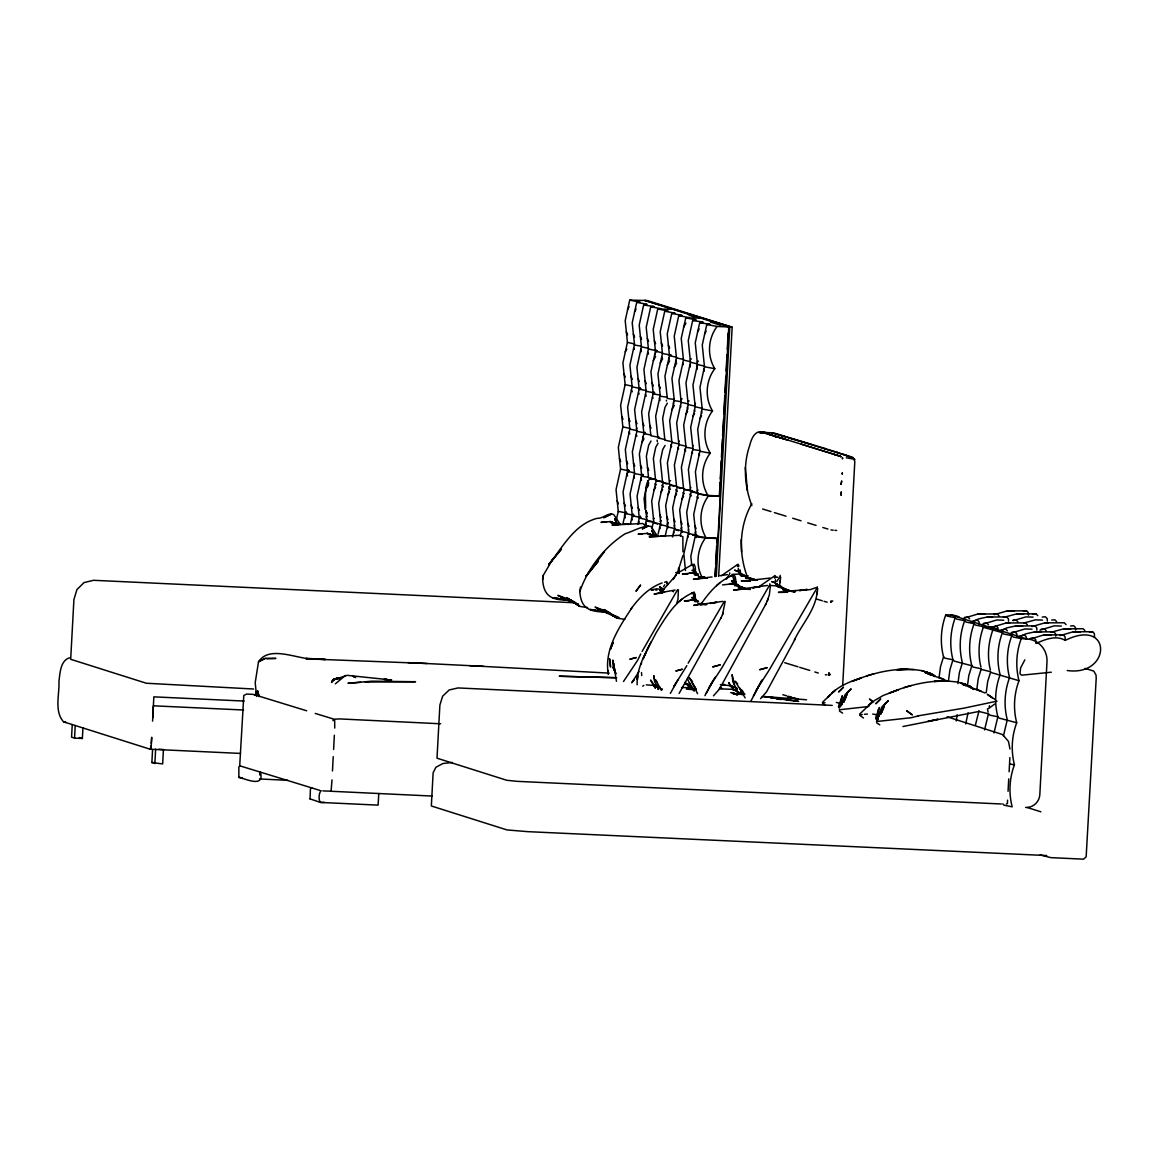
<?xml version="1.0" encoding="UTF-8"?>
<svg xmlns="http://www.w3.org/2000/svg" width="1159" height="1159" viewBox="0 0 1159 1159"><rect width="100%" height="100%" fill="white"/><g stroke="black" fill="none" stroke-linecap="round" stroke-linejoin="round"><path stroke-width="1.5" d="M667.12 582.615L667.12 583.571L666.7 581.499L664.585 582.325M739.906 569.735L740.05 574.763L740.05 572.01M777.124 583.397L777.124 586.15L777.138 584.02M695.443 573.908L695.386 567.794M735.574 584.759C736.066 581.919 735.994 571.126 730.996 576.255L732.184 575.545C718.942 580.876 709.279 592.249 701.325 603.694M740.05 574.763L740.065 572.633M842.347 458.935L842.376 457.588L842.781 458.356M633.176 516.755L633.379 514.161L633.205 515.842M650.764 478.566L650.793 477.696M701.282 537.53L717.928 538.645L720.217 496.4L708.526 495.849L698.211 493.922L693.705 514.451L696.226 537.544L696.298 534.922L696.226 535.791M780.021 582.557L780.108 580.413L779.5 586.15M817.095 593.944L817.182 591.8C815.574 609.895 801.941 624.15 794.379 640.014L795.32 638.681L766.519 691.865L760.55 698.674M152.771 717.566L153.843 696.849L244.071 701.065M332.01 779.891L331.083 791.206L322.897 790.902M332.474 770.952L333.227 756.653M333.604 749.511L334.357 735.212M334.734 728.069L334.676 720.261L332.532 718.725L315.277 713.437M72.249 724.563L71.568 737.153L74.553 738.109L82.361 738.486L82.955 727.693M74.553 738.109L75.234 725.534M152.582 721.115L153.394 705.802L243.622 710.018M158.769 749.294L163.448 749.511L162.666 763.897L151.872 762.564L152.553 749.974M154.857 763.535L155.639 749.149M714.973 576.747L715.451 567.751M715.654 564.158L716.624 546.164M716.813 542.571L717.015 538.978M719.391 495.038L720.072 482.448M720.275 478.855L721.246 460.862M721.434 457.269L722.419 439.275M722.608 435.683L723.491 419.486M723.781 414.096L724.752 396.103M724.94 392.51L725.824 376.313M726.113 370.923L726.997 354.726M727.287 349.337L728.156 333.14M715.291 575.965L717.334 538.211L705.657 537.675L695.342 535.748L690.822 556.262L691.619 564.274M718.652 576.501L732.155 327.2L644.708 300.384L728.779 326.983L719.623 495.965L707.946 495.429L697.631 493.502L695.4 471.771L699.92 451.257L697.689 429.525L702.195 409.011L699.978 387.28L704.484 366.766L702.267 345.034L706.773 324.52L710.09 324.23L699.906 322.81L703.078 322.014L692.894 320.594L696.081 319.797L685.766 317.87L700.76 318.117M716.291 576.385L729.793 327.099M1007.577 800.13L1007.388 803.68L1006.432 803.969M1008.055 791.278L1008.736 778.877M1009.112 771.793L1009.88 757.609M260.34 772.039L260.123 775.154L260.326 772.024C264.947 788.134 246.056 778.978 238.884 777.385L238.841 766.896L240.304 765.809M678.377 589.873L677.986 599.348L676.798 603.173M695.096 569.04L695.429 574.125L695.574 571.416M695.429 600.97L695.226 594.712L694.009 592.032L691.532 593.524L692.546 592.915C675.291 600.159 665.556 617.675 656.139 632.771C647.852 649.083 636.566 665.802 637.131 684.795M735.559 584.976L735.226 579.891L735.559 584.976L735.719 582.267M842.694 685.273L854.806 461.601L852.995 457.399L835.958 452.01M239.739 765.186L243.796 695.516L246.548 694.053L253.198 694.371L306.657 710.786M825.049 702.687L822.513 703.499L825.136 705.295M862.224 714.451L859.703 715.262L863.498 718M640.116 388.729L640.043 389.598L640.217 387.917L640.116 388.7M642.564 475.118L642.492 475.972L642.666 474.292L642.564 475.089M151.278 743.339L151.713 737.298L151.047 749.438L150.308 749.207L151.032 745.816M840.434 702.948L842.318 695.762L838.464 706.628M877.609 714.712L877.812 712.017M738.167 570.735L738.384 568.374M775.241 582.122L775.458 579.761M725.201 601.463L722.506 614.69M770.402 585.541L769.402 594.639L767.244 601.028M877.493 720.304L877.856 717.291L877.305 720.13M878 717.464L877.262 720.376L878.493 714.248L882.274 706.468L888.316 700.63L884.563 704.295L885.969 702.702L882.463 708.207M989.221 707.294L989.424 705.701M780.05 582.035L780.673 577.11M817.124 593.422L817.747 588.497M654.227 392.35L654.125 393.133L654.227 392.322M670.51 354.697L670.409 355.48L670.51 354.668M939.065 677.682L940.514 666.642L943.542 656.82C939.963 642.984 940.789 628.135 945.816 614.763L951.119 615.009A21.876 21.557 -72.4 0 1 959.29 617.066M948.497 680.666L949.945 669.627L952.973 659.804C949.395 645.969 950.221 631.119 955.248 617.747L947.193 616.095L945.816 614.763M957.928 683.651L959.377 672.611L962.405 662.789C958.826 648.953 959.652 634.103 964.679 620.731L956.624 619.08L955.248 617.747M956.276 720.97L957.102 714.668M965.708 723.955L968.055 712.742M976.791 689.619L978.239 678.58L981.267 668.757L973.212 667.106L971.836 665.773C968.258 651.938 969.083 637.088 974.111 623.716L966.055 622.064L964.679 620.731M975.342 725.36L978.993 710.8M986.222 692.604L987.685 681.564L990.192 673.379M984.571 729.924L988.424 713.799L978.732 711.394M994.002 732.908L997.856 716.784C994.277 702.933 995.103 688.098 1000.13 674.726C996.552 660.891 997.377 646.056 1002.405 632.669L983.296 627.294L988.844 626.947A21.876 21.557 -72.4 0 1 997.015 629.004M1003.433 735.893L1007.287 719.768C1003.708 705.918 1004.534 691.083 1009.561 677.711C1005.983 663.875 1006.809 649.04 1011.836 635.654L1003.781 634.016L1002.405 632.669M732.024 687.157L733.473 690.387M751.858 505.585C744.527 486.389 742.905 464.73 749.83 445.143C751.38 438.29 755.856 428.265 764.505 432.887M747.7 577.776C738.384 553.988 739.036 526.128 751.8 503.716M552.437 559.652L543.325 575.255L542.644 579.804C543.759 596.103 551.409 600.101 568.185 600.246L560.695 598.638L571.532 601.492L560.71 596.928L578.544 604.578L561.898 597.566M656.907 535.444L650.981 526.403C643.028 525.099 633.205 531.329 625.15 533.763C604.563 546.787 587.613 568.721 579.819 591.568C580.934 607.867 588.584 611.865 605.375 612.01L597.87 610.402L608.721 613.256L597.885 608.692L618.978 617.457M542.644 579.804L543.325 575.255M579.819 591.568L580.5 587.019M654.792 686.621L655.255 688.214M687.997 685.215L689.46 688.446M846.128 697.037L846.287 696.008M883.303 708.801L883.462 707.772M662.745 588.468L662.166 589.656M841.086 484.375L841.695 480.927L841.101 484.375M877.262 720.376L877.856 717.291M693.125 569.967L693.575 567.678M732.155 327.2L647.07 300.5L629.714 300.138L625.208 320.652L627.425 342.383L634.437 343.919M627.425 342.383L622.919 362.897L625.136 384.629L632.148 386.164M629.714 300.138L640.029 302.05L636.726 302.354L632.206 322.868L634.567 345.092L641.434 346.135M672.742 309.25L657.732 309.004L653.227 329.518L655.458 351.249L650.938 371.764L652.053 382.977L653.299 393.988L660.166 395.031M636.726 302.354L647.041 304.266L643.868 305.063L654.038 306.483L650.735 306.787L646.215 327.302L648.446 349.033L643.926 369.547L646.157 391.278L641.637 411.793L643.868 433.524L639.362 454.038L641.709 476.262L648.591 477.305M657.732 309.004L668.048 310.931L664.744 311.22L660.224 331.735L662.455 353.466L657.935 373.98L660.297 396.204L667.178 397.247M664.744 311.22L675.06 313.147L671.756 313.437L667.236 333.951L669.467 355.683L664.947 376.197L667.309 398.435L674.176 399.464M656.182 479.956C642.289 472.177 646.099 501.296 645.621 508.54M671.756 313.437L682.072 315.364L678.754 315.654L674.248 336.168L676.465 357.899L671.959 378.413L674.306 400.652L681.188 401.695M685.766 317.87L681.246 338.385L683.477 360.116L690.474 361.666M663.194 482.173L656.182 480.623L651.677 501.152L653.893 522.868L657.588 524.042M674.176 400.145L669.67 420.659L671.887 442.39L678.899 443.94M666.889 484.013L663.194 482.839L658.674 503.368L661.036 525.592M699.775 322.303L695.255 342.818L697.486 364.549L704.484 366.099M673.886 486.229L670.192 485.056L665.686 505.585L668.033 527.809M692.763 320.087L688.258 340.601L690.474 362.332L685.969 382.847L688.185 404.578L683.68 425.092L686.041 447.331L692.908 448.374M680.898 488.446L677.204 487.273L672.684 507.801L674.915 529.518L678.609 530.692M697.486 364.549L692.966 385.063L695.197 406.795L690.677 427.309L693.039 449.547L699.906 450.59M692.865 491.228L684.201 489.489L679.696 510.018L682.057 532.242M625.136 384.629L620.63 405.143L622.861 426.874L629.859 428.41M634.437 344.6L629.917 365.114L632.148 386.845L640.811 388.569M643.723 304.571L639.217 325.085L641.434 346.816L648.446 348.352M622.861 426.874L618.341 447.388L620.572 469.12L629.221 470.844M632.148 386.845L627.627 407.36L629.859 429.091L636.856 430.626M641.434 346.816L636.928 367.331L639.16 389.062L646.157 390.597M620.572 469.12L616.052 489.634L618.283 511.365L626.932 513.089M629.859 429.091L625.338 449.605L627.57 471.336L634.581 472.872M639.16 389.062L634.639 409.576L636.87 431.307L645.52 433.031M616.443 519.246L618.283 511.365M627.57 471.336L623.064 491.851L625.281 513.582L633.944 515.306M636.87 431.307L632.35 451.822L634.581 473.553L643.231 475.277M623.093 523.042L625.281 513.582M634.581 473.553L630.061 494.067L632.292 515.798L640.941 517.522M653.169 393.495L648.649 414.009L650.88 435.741L659.529 437.465M630.453 523.68L632.292 515.798M641.579 475.769L637.073 496.284L639.29 518.015L646.302 519.551M660.166 395.712L655.661 416.226L657.877 437.957L664.889 439.493M637.827 524.317L639.29 518.015M645.201 524.955L646.302 520.232L653.299 521.767M683.477 360.116L678.957 380.63L681.188 402.361L688.185 403.911M651.836 528.75L653.299 522.448L660.311 523.984M671.887 442.39L667.381 462.905L669.598 484.636L676.61 486.186M681.188 402.361L676.668 422.876L678.899 444.607L685.896 446.157M658.109 534.125L660.311 524.665L667.309 526.215M678.899 444.607L674.379 465.121L676.61 486.852L683.607 488.403M665.121 536.342L667.309 526.881L674.321 528.432M685.896 446.823L681.391 467.338L683.622 489.069L690.619 490.619M672.495 536.979L674.321 529.098L681.318 530.648M692.908 449.04L688.388 469.554L690.619 491.286L697.617 492.836M680.232 536.052L681.333 531.315L688.33 532.865M732.546 686.287L733.357 690.04M655.27 685.896L655.284 687.852M688.562 684.361L688.562 686.664M682.926 555.552L678.001 571.213L673.307 579.355M831.075 600.797L830.655 602.347L832.756 600.884M745.107 697.906L739.717 688.084L742.528 692.227L740.181 688.881M838.565 707.222L839.855 704.15M875.74 718.986L877.044 715.914M875.639 718.406L876.334 715.755L877.667 715.349M843.781 702.296L845.925 697.008L839.232 708.163M878.479 709.525L878.218 710.366L879.493 707.526L876.624 715.103M992.973 629.685C988.221 642.521 987.062 656.747 990.38 670.061M1025.614 807.461A13.633 13.43 -72.4 0 0 1039.811 794.842L1046.997 661.673A21.876 21.557 -72.4 0 0 1026.57 638.928L1021.267 638.638C1016.24 652.024 1015.414 666.86 1018.993 680.695C1013.966 694.067 1013.14 708.902 1016.718 722.752C1011.691 736.124 1010.865 750.96 1014.444 764.795C1009.402 778.167 1008.591 793.017 1012.169 806.852L1004.114 805.201L1002.738 803.868M876.87 719.261L883.1 708.772L880.97 713.828L881.666 711.626M636.436 429.047L636.87 427.99M666.889 524.303L668.265 522.781M680.884 528.736L681.637 527.388M697.167 491.083L697.921 489.735M678.609 570.822L679.348 569.475M694.893 533.169L695.632 531.822M843.795 702.064L846.896 694.531L846.142 696.371M880.97 713.828L884.071 706.295L883.317 708.135M680.898 399.725L682.1 398.739M697.182 362.072L698.384 361.086M646.056 517.117L647.258 516.132M678.623 441.811L679.188 440.999M694.907 404.158L695.472 403.346M660.051 521.55L661.253 520.565M692.618 446.244L693.198 445.433M674.06 525.969L674.625 525.172M332.966 720.71L334.009 719.217L339.573 718.913L440.652 723.781M840.521 705.092L845.099 694.705L851.141 688.866L847.388 692.531L848.794 690.938L844.462 697.805M943.542 656.82L944.918 658.153L952.973 659.804L954.35 661.137L971.836 665.773L968.808 675.596L967.562 685.056L959.666 682.579M974.111 623.716L975.487 625.063L983.542 626.7C978.79 639.536 977.631 653.763 980.949 667.077M1011.836 635.654L1013.212 637.001L1021.267 638.638M988.424 713.799L989.8 715.132L997.856 716.784L999.232 718.116L1016.718 722.752M640.999 664.368L641.564 663.049M679.145 693.415L721.246 617.457M713.509 695.82L719.507 689.011L765.766 604.259M720.97 618.051L723.245 613.053M765.462 604.955L768.113 599.102M645.693 653.256L643.158 658.776L649.402 645.201M753.408 696.008L761.999 680.072L750.858 701.181M640.739 653.951L637.87 659.906L623.484 681.521M670.38 693.357L677.914 679.811M704.904 695.661L715.06 677.233M686.838 665.657L673.669 686.881L676.204 682.579M646.722 650.561L651.184 641.811M706.237 693.096L713.075 680.492M638.928 671.64L631.684 682.767L634.161 680.174M755.987 690.547L768.91 670.496L816.747 588.41M746.961 577.472L748.106 575.748M627.526 309.598L629.091 306.802M634.524 311.814L636.103 309.033M625.237 351.843L626.802 349.047M653.256 360.71L655.617 356.523M660.253 362.926L662.615 358.739M683.564 327.331L685.925 323.144M667.265 365.143L669.627 360.956M674.263 367.36L676.624 363.173M697.573 331.764L699.152 328.982M641.666 442.984L644.027 438.797M704.585 333.98L706.15 331.199M667.338 403.202L664.976 407.388L662.658 418.442L664.889 440.174L671.887 441.709M651.039 441.014L648.678 445.201L646.36 456.255L648.591 477.986L655.588 479.522M728.779 326.983L717.088 326.447C707.932 338.573 706.932 355.654 714.799 368.692C705.643 380.818 704.643 397.899 712.51 410.938C703.354 423.064 702.354 440.145 710.221 453.183C701.065 465.31 700.065 482.39 707.946 495.429M671.988 409.605L674.335 405.418M658.037 443.231L655.69 447.417L653.372 458.471L655.588 480.203L662.6 481.738M665.049 445.447L662.687 449.634L660.369 460.688L662.6 482.419L669.598 483.969M685.998 414.038L687.562 411.257M648.75 483.26L646.389 487.446L644.071 498.5L645.186 509.714M646.983 487.881L648.562 485.085M692.995 416.255L694.574 413.473M653.98 490.098L655.559 487.302M700.007 418.471L701.572 415.69M660.992 492.314L662.571 489.518M668.004 494.531L669.569 491.735M675.002 496.747L676.581 493.951M682.014 498.964L683.578 496.168M708.526 495.849C699.37 507.99 698.37 525.056 706.237 538.095M705.657 537.675C696.965 549.323 695.313 565.766 702.731 578.457M677.493 589.801L642.072 651.474M708.931 687.678L721.985 667.656L769.388 585.454M845.418 697.877L843.853 700.587L845.925 697.008M882.593 709.641L881.028 712.365L883.1 708.772M690.416 488.142L690.909 487.519M688.142 530.228L688.634 529.605M688.156 663.18L724.332 601.391M663.542 586.715L664.715 584.817M331.039 791.264L432.278 796.059M878.609 716.276L879.348 716.059M726.418 579.094L729.257 574.603M1024.86 659.848L1020.659 667.787L1020.007 673.393A2.535 2.506 -72.4 0 0 1021.992 675.161L1051.314 672.206M776.747 581.485L779.674 577.023M759.203 432.843L762.187 432.336L788.395 440.333M632.206 607.388C619.442 626.628 604.042 649.446 608.243 673.625L607.649 670.293L608.214 674.335M840.681 705.889L842.289 704.092L841.535 703.687M548.685 564.65L561.173 549.352L548.685 564.65C562.463 547.512 574.14 524.346 597.16 518.305C602.912 518.913 608.663 511.843 613.806 514.639L619.732 523.68M585.86 576.414L598.348 561.115L585.86 576.414L604.534 551.612M663.803 589.149L676.421 574.792M630.612 609.475C638.696 598.247 648.794 587.685 662.108 582.934M690.445 359.333L691.387 358.87M653.314 518.812L654.255 518.348M760.941 432.264L773.632 432.887L826.164 448.837M822.455 702.383L830.293 694.719L827.859 697.573C836.088 686.968 849.011 681.782 861.456 677.943L852.01 681.376C874.06 672.307 898.66 666.324 922.492 670.815M859.63 714.147L871.814 702.455M721.593 575.603L737.993 564.187L739.065 566.012M758.667 586.99L775.067 575.574L776.139 577.399M831.887 693.314L835.407 690.199L831.539 693.604M869.062 705.078L872.582 701.963L868.728 705.367M679.188 601.55L682.289 598.913M716.566 585.643L720.174 582.557M334.27 679.594L347.149 675.335L391.67 680.014L383.977 679.435L386.483 679.174M994.828 703.948L988.641 708.555M874.016 700.833L883.274 695.429L898.631 689.706L889.185 693.14C910.931 684.143 935.081 678.377 958.638 682.318M333.357 680.333L331.981 681.347L335.458 678.594M256.559 696.371L255.212 682.637L258.5 661.847L265.454 658.254L275.914 658.413L266.7 658.819M688.301 401.26L689.098 400.956M669.743 480.985L670.539 480.695M680.043 571.706L692.053 564.694M815.864 587.656L810.329 589.612L788.482 590.974L794.958 591.698L782.832 589.743L790.061 590.626M259.645 661.065L265.092 658.515M260.369 660.558L258.5 661.847C269.453 644.607 297.935 659.558 313.872 659.036M690.865 565.404L692.488 564.39M642.68 686.142L643.839 685.447M852.43 458.921L846.273 457.776M971.285 621.847L977.327 620.051L979.109 621.876L979.239 624.368M990.163 627.816L996.189 626.019L997.971 627.845L998.102 630.337M999.594 630.8L1005.621 629.004L1007.403 630.829M1018.457 636.769L1024.484 634.973L1026.266 636.813L1026.396 639.29M777.66 577.081L776.762 577.312M642.448 528.765L648.2 525.998L642.419 528.823M345.44 675.48L335.342 683.824M663.658 589.38L659.558 586.729L662.296 589.12M963.433 618.384L977.834 614.024L997.218 613.951L999 615.777M971.372 621.992L978.848 618.863L987.265 617.008L1006.649 616.936L1008.431 618.761L1008.562 621.253M994.248 614.647L1007.171 610.909L1026.555 610.836L1028.337 612.662L1028.468 615.139M982.296 624.353L996.711 619.993L1003.737 620.21M1005.186 616.994L1016.602 613.893L1035.987 613.821L1037.769 615.646M991.727 627.338L1006.142 622.977L1025.512 622.905L1027.294 624.73M1013.111 620.616L1026.034 616.878L1033.06 617.095M999.666 630.945L1007.142 627.816L1015.574 625.961L1034.944 625.889L1036.726 627.714L1036.856 630.206M1024.049 622.977L1035.465 619.862L1042.492 620.079M1010.59 633.307L1025.005 628.946L1032.032 629.163M1031.974 626.584L1044.896 622.847L1064.281 622.774L1066.063 624.6M1018.529 636.914L1026.005 633.785L1034.436 631.93L1053.806 631.858L1055.603 633.683L1055.733 636.175M1039.913 630.192L1054.328 625.831L1061.354 626.048M1029.453 639.275L1043.868 634.915L1063.252 634.842L1065.034 636.682L1065.222 640.391C1112.481 616.921 1111.597 676.798 1067.207 670.525M1052.343 631.93L1063.759 628.815L1083.143 628.743L1084.925 630.568M1035.9 643.506C1044.81 639.58 1056.008 634.799 1065.222 640.391M1060.282 635.538L1073.191 631.8L1092.575 631.727L1094.357 633.553L1094.545 637.276M694.357 574.024C698.326 573.792 693.401 571.213 691.894 570.387M694.516 600.884L695.965 600.71L695.646 599.826L692.068 597.595L693.314 598.754M695.067 573.719L697.573 573.937M735.197 584.571L736.429 584.093L740.137 587.164M695.125 600.637L697.269 600.826M656.284 484.868L655.038 483.796M663.499 486.997L661.876 485.201M670.496 489.214L669.192 488.663L668.815 486.621M677.291 491.517L675.885 489.634M335.82 678.681L337.023 678.334L333.14 679.652L340.109 678.363L337.24 678.58M656.429 686.186L653.995 686.49L650.619 680.058L654.357 685.462L646.302 684.868M689.924 684.708L687.519 685.433L685.143 682.144M740.818 574.719L743.455 574.965M675.103 590.047L664.918 591.843M727.33 574.603L720.043 575.719M767.475 585.454L733.531 590.119L747.207 588.714L743.223 588.656L748.801 589.25L738.37 587.685L743.629 587.874L741.267 587.149L745.425 588.801L739.572 586.222L741.123 588.642M722.694 601.391L693.69 605.375L697.356 605.215M732.836 686.997L731.894 687.229L735.284 687.533L734.067 686.621L731.575 687.388L728.605 682.564L729.591 683.969L729.04 683.375M663.89 592.046L654.082 594.074L662.847 592.756L658.993 593.191L662.325 592.886L661.586 592.828M874.06 673.756L866.671 675.9M911.235 685.52L903.846 687.664M655.386 686.461L654.603 686.664L657.153 686.809L656.11 686.041L657.298 686.983M688.692 685.027L687.78 685.273L691.054 685.969L689.735 682.781M918.421 715.842L911.438 717.682L876.45 721.55M738.066 585.194L742.282 588.497M697.573 601.173L698.529 601.217M744.136 575.472L747.251 577.211M781.209 586.86L784.324 588.598M321.202 790.655C318.739 792.437 318.29 800.55 320.55 802.434L378.124 805.128L378.761 793.509M722.535 584.889L733.531 583.716L729.518 583.716L732.343 583.542L738.037 584.6L738.326 585.875L737.776 585.223M902.919 726.519L977.588 711.713M731.995 574.4L740.5 573.966L744.121 574.878L744.976 576.443L743.991 575.922L746.86 577.24L745.324 576.747L756.986 580.123L751.409 579.587L755.654 580.051M996.972 701.152L964.143 708.12L918.276 715.813M712.032 576.95L693.386 579.268L707.062 577.877L703.093 577.805L707.265 578.254M700.63 605.027L705.367 604.172L701.977 604.129L705.15 604.462M336.023 678.551L337.877 678.247L333.068 679.565L331.532 682.448L334.198 679.319L333.068 679.565L334.212 679.507M311.713 787.743L310.424 788.873L310.032 798.928M770.127 578.051L754.234 579.877L757.102 580.108M839.275 709.786L868.844 706.483M770.648 585.469L781.195 586.266L782.05 587.83L781.065 587.309L786.512 589.583L783.267 588.192M452.271 762.448L442.81 763.535L435.885 767.301L433.133 772.778L431.336 805.983L507.005 829.931L527.736 831.655L1046.722 855.545M684.288 493.734L683.057 492.662M691.3 495.951L689.895 494.067M698.298 498.167L696.994 496.907M69.583 657.805C60.34 660.456 60.051 673.292 58.935 681.246C59.703 693.922 53.922 711.191 63.586 721.825L150.018 749.178M1023.368 611.097L1026.555 610.836M994.031 614.212L997.218 613.951M964.708 617.327L967.895 617.066L969.677 618.892M1032.799 614.082L1035.987 613.821M1003.462 617.196L1006.649 616.936M1042.231 617.066L1045.418 616.805L1047.2 618.631L1047.33 621.123M1012.894 620.181L1016.081 619.92L1017.863 621.746M983.571 623.296L986.758 623.035L988.54 624.86M1051.662 620.051L1054.849 619.79L1056.631 621.615M1031.756 626.15L1034.944 625.889M1070.525 626.019L1073.712 625.759L1075.494 627.584L1075.624 630.076M1041.188 629.134L1044.375 628.873L1046.157 630.699M1011.865 632.249L1015.052 631.988L1016.834 633.828L1016.965 636.305M1050.619 632.119L1053.806 631.858M1089.388 631.988L1092.575 631.727M1060.05 635.103L1063.252 634.842M1030.728 638.218L1033.915 637.957L1035.697 639.797L1035.827 642.274M606.606 521.999L600.956 522.376L609.33 521.666L615.574 523.231M642.376 533.85L638.131 534.154L646.505 533.444L657.906 536.182M360.637 682.303L347.961 683.274L371.836 681.173L415.559 681.724L365.157 682.072M864.44 714.277L867.396 714.089M254.386 694.763L257.168 694.603M618.935 524.694L611.966 525.027L642.68 523.52L646.229 526.172M657.863 536.385L649.141 536.805L679.855 535.284L682.854 536.791L682.941 551.727M587.613 607.591L579.935 606.432L571.155 600.362L575.53 602.637M624.802 619.355L617.11 618.196L608.33 612.126M732.14 685.954L720.405 684.578M653.618 589.873L651.068 589.96L656.733 588.83L663.861 589.743M900.239 669.511L914.045 669.554M937.414 681.275L945.701 681.014M661.63 592.09L659.993 592.119L664.585 592.307M700.543 576.805L698.24 576.834L703.484 577.023M320.55 802.434L324.491 802.419M749.873 579.268L752.466 579.268L746.657 577.312M786.947 590.641L794.06 591.51M764.737 431.93L762.303 431.916M311.771 659.051L427.106 663.484M661.325 590.438L659.746 590.395L662.919 590.67M696.327 601.434L694.516 601.405L697.602 601.637M306.498 658.355L325.534 659.485L306.034 658.631M615.864 677.667L559.217 676.233L616.718 677.783M681.55 687.49L690.692 687.794M1007.171 610.909L1014.197 611.126M1016.602 613.893L1023.629 614.111M977.834 614.024L984.86 614.241M987.265 617.008L992.539 617.168M1044.896 622.847L1048.417 622.948M1006.142 622.977L1009.648 623.078M1015.574 625.961L1022.6 626.179M1063.759 628.815L1070.786 629.033M1073.191 631.8L1080.217 632.017M1034.436 631.93L1041.463 632.148M1043.868 634.915L1050.894 635.132M1001.289 803.984L517.276 781.354L506.744 780.268L437.001 758.189L439.884 705.049L442.637 696.197L449.199 689.953L458.008 687.939L832.249 705.411M697.834 603.288L705.99 604.621M722.723 684.52L724.723 684.636L723.723 684.563M305.889 658.689L310.945 658.906M575.559 602.81L93.531 580.297L84.013 582.586L76.914 589.612L73.915 599.565L70.685 659.297L146.353 683.245L253.618 689.011M825.324 674.77L826.975 674.842M150.308 749.207L240.478 753.422M151.872 762.564L155.002 762.709M469.888 665.686L609.199 673.118M719.232 688.837L733.835 689.359L738.993 693.372L734.936 689.591L740.558 693.633L738.79 692.879L742.861 693.618L737.646 693.183M259.529 778.949L287.751 780.311M771.619 432.887L811.213 444.39M834.871 530.329L836.581 530.416M687.895 574.053L682.39 574.053L693.386 572.865L689.373 572.865L692.198 572.691L697.892 573.748L698.515 575.226L694.357 574.618L697.964 574.907M688.997 600.927L684.303 600.913L693.69 599.898L690.257 599.898L692.676 599.754L697.544 600.652L697.79 601.738M407.954 662.6L483.578 666.338M704.266 577.53L707.236 577.892M662.991 535.849L660.413 535.704L663.962 535.994M703.093 577.805L705.86 577.993M743.223 588.656L750.322 589.467M701.977 604.129L704.353 604.288M762.318 696.689L772.445 697.385L781.195 699.5L776.602 698.732M701.832 577.573L704.976 577.805M704.947 604.216L700.905 603.926L706.744 604.578M763.998 696.501L806.592 699.775M701.412 577.341L706.512 577.805M686.389 689.112L693.01 689.619M730.677 692.618L734.154 692.908M787.352 700.152L791.51 700.485M628.555 524.375L623.238 523.926L628.83 524.375M242.405 777.819L238.884 777.385M745.628 588.815L750.003 589.236M743.426 694.734L732.285 693.285L737.327 694.748M786.077 699.819L789.047 700.108L787.019 699.891M793.48 591.423L795.538 591.626M661.05 308.7L650.735 306.787M689.069 317.58L678.754 315.654M717.088 326.447L706.773 324.52M657.11 350.757L648.446 349.033M662.455 352.785L655.458 351.249M671.119 355.205L662.455 353.466M676.465 357.218L669.467 355.683M683.477 359.449L676.465 357.899M697.486 363.883L690.474 362.332M714.799 368.692L704.484 366.766M654.821 393.002L646.157 391.278M695.197 406.128L688.185 404.578M702.195 408.345L695.197 406.795M712.51 410.938L702.195 409.011M650.88 435.06L643.868 433.524M710.221 453.183L699.92 451.257M698.211 493.256L691.213 491.706L689.011 501.181L686.693 512.235L689.054 534.458M653.893 522.202L647.026 521.159L645.78 510.148L647.041 513.06M696.994 535.27L688.33 533.531L683.824 554.045L685.491 570.518M692.618 535.125L697.588 535.69M675.726 572.503L679.044 572.894M872.713 714.06L875.538 714.524M655.574 589.974L656.834 590.148M685.853 683.607L687.519 683.839M654.371 685.447L652.966 685.244L654.545 685.577M731.3 685.708L729.591 685.447L731.416 685.766M684.853 683.738L686.114 683.926M769.808 432.829L760.753 432.51L762.564 432.597M620.616 523.868L611.401 522.622L620.731 524.419L616.602 523.448M657.79 535.632L648.576 534.386L656.704 535.936M831.017 529.895L833.176 530.242M773.531 698.211L770.474 697.704L798.696 701.412L793.017 700.76M990.699 671.742L981.021 669.351M1018.993 680.695L990.452 672.336M1009.721 763.969L1014.444 764.795M701.543 603.317L702.325 603.448L701.383 603.086M696.066 536.675L699.616 537.341M798.363 699.007L787.83 696.994L795.929 698.558M836.305 702.383L839.753 703.281M793.089 591.496L794.045 591.698M616.255 673.741L613.183 667.801L612.908 660.036L613.386 663.861M702.76 603.651L701.34 603.332L704.686 604.216L701.412 603.216M704.31 604.1L705.208 604.332M63.586 721.825L64.6 722.086M751.133 578.674L753.683 579.413L748.221 577.704L756.016 580.108M922.796 670.902L930.329 673.422L934.429 676.537M959.985 682.68L965.853 684.433M777.689 437.117L774.748 436.363L777.761 437.16M779.732 437.667L784.918 439.015L779.152 437.494M921.463 670.554L930.387 673.336L934.893 676.045M788.439 696.284L791.626 697.124M610.663 522.521L613.908 523.39M824.02 601.318L827.178 602.187M782.818 694.734L786.845 695.864M705.817 577.776L704.006 577.254L706.266 577.921M744.136 588.106L748.424 589.366M775.096 433.727L779.616 435.06M837.03 455.168L840.956 456.632M769.446 434.567L776.979 436.842M575.299 603.448L578.457 604.404M781.123 435.509L787.135 437.334M788.772 437.841L798.537 440.826M825.222 449.011L800.217 441.333M801.347 444.158L840.507 456.385M763.245 432.51L838.29 455.545M762.636 509.004L771.01 511.568M774.357 512.597L786.019 516.19M792.698 518.232L801.028 520.797M807.693 522.839L816.066 525.404M822.803 527.475L827.917 529.055M750.047 578.602L755.233 580.195M787.033 589.96L792.032 591.496M817.095 599.203L822.282 600.797M784.701 662.716L798.015 666.802M799.681 667.323L809.75 670.409M814.82 671.974L818.283 673.031M240.536 766.041L319.812 790.38M320.014 802.289L309.989 798.87M824.556 448.49L837.566 452.358M826.86 449.518L844.158 454.879M832.394 453.893L837.001 455.357M737.675 694.821L733.705 693.575L736.646 694.56M689.011 315.262L693.908 316.813M710.51 322.072L720.29 325.157M951.119 615.009L1026.584 638.899M1085.172 668.381L1093.777 671.104L1096.008 674.973L1096.211 678.218L1086.157 856.791L1083.593 859.167L1050.807 857.631L1040.116 854.893M947.106 716.784L1002.622 734.56L1008.475 741.441L1009.967 749.018M570.3 599.869L566.852 597.754L578.413 605.23L571.025 600.101L557.885 595.364L560.956 596.871M1027.207 807.49L1040.912 811.822M843.477 454.357L852.72 457.979L845.664 455.357M79.377 737.515L82.361 738.486M599.073 609.33L614.994 616.791L610.59 613.763L615.588 616.994L608.214 611.865L595.06 607.128L598.131 608.634M604.897 610.779L608.214 611.865M567.722 599.015L571.025 600.101M615.719 616.298L612.662 615.574L604.027 609.518L606.331 610.923M838.508 455.835L840.883 456.66M744.643 588.323L737.718 585.585L738.645 586.077M878.725 715.451L878.884 715.509M985.063 692.981L962.173 684.216L965.708 685.534M947.874 681.217L924.983 672.452L931.213 675.291M876.161 714.77L876.928 715.045M737.283 571.17L734.545 570.141L737.341 571.184M650.851 534.661L647.041 533.198L654.4 536.052M614.951 523.375L609.866 521.434L617.225 524.288M963.39 683.549L964.983 684.187M981.296 691.184L976.182 689.069M926.215 671.785L932.792 675.48M944.121 679.42L939.007 677.305M736.182 687.49L736.849 688.287L734.067 686.621M613.575 616.037L616.907 617.993L613.227 615.69M576.4 604.274L579.732 606.229L576.037 603.926M632.307 391.785L631.322 389.917M652.126 535.139L654.386 536.255M719.971 687.33L722.245 688.504M779.225 585.657L784.266 589.945M735.443 687.49L736.849 688.287M995.045 699.413L988.105 694.951L992.321 697.747M658.298 687.403L656.269 684.549M66.077 722.55L65.179 721.84M741.441 574.545L737.761 571.401M931.068 674.147L929.344 673.133L931.3 675.103M735.733 584.382L731.633 581.021L733.082 582.369M879.768 724.853L876.653 722.854M842.593 713.089L839.478 711.09M774.835 582.789L779.094 585.961M743.252 693.285L740.427 691.488L743.339 693.372M968.533 685.838L971.604 688.301M987.236 694.169L991.829 697.414M744.092 693.618L744.947 694.227M973.951 689.156L969.532 685.998L973.343 689.518M873.64 702.006L869.453 699.007L872.307 701.615M969.532 685.998L971.836 687.664M934.661 675.9L932.358 674.234L933.647 675.19M690.764 685.433L689.547 684.534L690.938 685.635M968.243 685.911L969.967 687.244M673.35 591.568L672.51 590.902L673.524 591.669M748.091 578.254L746.193 576.805M648.489 354.075L647.707 352.307M646.215 396.146L645.433 394.379M639.203 393.944L638.537 392.8M636.928 436.016L636.262 434.886M629.83 433.77L629.047 432.003M627.555 475.856L626.773 474.089M625.266 517.943L624.426 515.378M692.546 681.608L689.141 677.537L695.632 688.576M737.703 683.882L735.081 681.202L740.079 689.257M641.318 351.713L640.637 349.294M634.219 349.453L633.611 347.83M660.051 400.434L659.37 398.015M653.053 398.218L652.546 397.233M648.489 482.39L647.881 480.768M641.492 480.174L640.811 477.754M634.48 477.957L633.872 476.335M646.215 524.476L645.592 522.854M639.203 522.26L638.754 521.449M632.206 520.043L631.597 518.421M656.805 681.782L655.762 680.058L661.354 690.3M691.271 687.273L694.024 690.721M743.745 692.908L742.021 690.098M735.719 689.33L737.515 691.619M775.806 583.904L776.849 585.281L776.342 583.745M740.297 574.574L739.268 572.358M697.53 693.676L692.3 682.897L696.429 689.648M697.153 369.243L696.646 366.114M690.156 367.026L689.663 364.795M683.158 364.81L682.723 363.375M694.878 411.315L694.444 409.895M687.881 409.098L687.374 406.881M680.869 406.896L680.449 405.462M685.592 451.184L685.099 448.968M678.594 448.968L678.16 447.548M671.597 446.751L671.09 444.534M660.036 528.707L659.601 527.287M742.021 574.589L741.485 573.748L741.948 574.85M693.082 689.156L693.676 690.083M738.124 586.164L738.848 587.309M736.211 584.382L735.704 583.557L736.182 584.658M696.066 573.531L695.574 572.705L696.037 573.806M695.979 600.478L695.559 599.768L695.965 600.71M778.631 586.454L777.689 584.744M736.834 690.721L736.762 689.228M658.182 689.46L658.095 688.301L658.515 689.417M775.067 578.022L774.444 576.574L774.618 577.863M737.993 566.635L737.385 565.186L737.559 566.476M615.212 672.669L613.241 667.454L613.719 668.729M693.676 685.534L694.849 687.809M659.645 686.896L660.644 688.837M694.067 564.114L695.197 566.794M735.82 583.846L736.385 585.063M695.675 572.995L696.24 574.212M695.646 600.014L696.139 601.043M668.352 345.165L669.612 348.091M661.34 342.948L662.6 345.875M654.342 340.732L655.603 343.658M647.33 338.515L648.591 341.427M640.319 336.298L641.593 339.21M659.051 385.194L660.311 388.12M633.321 334.082L634.581 336.994M652.053 382.977L653.314 385.904M626.309 331.865L627.584 334.777M645.041 380.76L646.302 383.672M638.044 378.544L639.304 381.456M631.032 376.327L632.292 379.239M694.821 525.664L696.081 528.576M649.764 425.223L651.025 428.149M624.02 374.111L625.295 377.023M687.809 523.448L689.069 526.36M642.752 423.006L644.013 425.918M680.797 521.231L682.072 524.143M635.755 420.789L637.015 423.701M673.799 519.015L675.06 521.927M628.743 418.573L630.003 421.485M647.475 467.468L648.736 470.395M666.787 516.798L668.062 519.71M621.746 416.356L623.006 419.268M640.463 465.252L641.724 468.178M659.79 514.582L661.05 517.493M633.466 463.035L634.726 465.947M626.454 460.818L627.714 463.73M645.809 511.177L647.084 514.089M619.457 458.602L620.717 461.514M638.174 507.497L639.449 510.424M631.177 505.281L632.437 508.193M624.165 503.064L625.425 505.976M617.168 500.847L618.428 503.759M733.517 578.037L733.125 575.472L734.226 583.774M693.69 595.045L693.343 592.857L694.284 599.942M737.081 690.634L732.836 681.622L732.097 674.625L734.574 684.969M704.049 371.271L703.658 369.228M701.76 413.357L701.383 411.315M699.485 455.444L699.109 453.401M662.035 357.986L661.717 356.726M692.488 453.227L692.169 451.981M687.924 537.399L687.606 536.153M643.462 437.725L643.158 436.465M673.915 532.966L673.611 531.72M256.603 694.748L255.632 691.851L256.356 694.183M653.821 676.972L655.197 681.333M675.885 361.97L675.654 360.362M673.611 404.056L673.379 402.448M657.327 441.709L657.095 440.101M687.461 678.479L690.489 686.186L691.909 687.041M614.444 668.497L613.719 666.019L615.067 672.539L613.502 663.02L616.443 681.275M740.094 570.909L741.369 575.719M693.357 565.983L692.981 564.621L693.256 566.867M735.777 582.919L734.806 578.877L735.038 580.21M695.096 570.156L696.269 574.922M695.603 599.217L694.777 595.769L694.98 596.914M662.05 688.75L662.311 689.706M667.12 583.006L667.497 585.005M987.454 708.757L988.105 712.119M668.83 359.58L668.656 358.145M654.821 355.147L654.647 353.727M747.439 490.605L745.324 467.483M769.837 583.759L769.938 584.527M729.692 572.908L729.808 573.676M817.196 586.729L817.312 587.497M780.123 575.342L780.239 576.11M678.479 568.301L679.044 573.56M658.138 688.185L654.56 681.608L653.879 675.625L654.067 677.798M666.367 400.232L666.439 401.028M741.181 539.674L741.601 551.901M641.738 675.596L641.506 672.597M695.357 571.966L695.429 574.125M693.763 598.102L693.618 599.232L692.894 597.233L693.763 598.102M733.604 581.615L733.444 582.934L732.589 580.587L733.604 581.615M637.479 676.465L637.392 679.652L637.522 675.538L637.479 676.465M628.381 471.51L628.366 472.423L628.555 469.83L628.381 471.51M829.496 673.379L828.757 673.133L829.496 673.379M841.231 492.097L841.057 495.11L841.231 492.097M842.274 473.017L842.202 474.234L842.289 473.017M829.395 675.132L828.656 674.915L829.38 675.175M626.179 512.742L626.106 513.596L626.28 511.916L626.179 512.713M644.839 433.031L644.766 433.901L644.94 432.22L644.839 433.002M656.4 351.076L656.327 351.945L656.501 350.264L656.4 351.047M691.575 490.634L691.503 491.488L691.575 490.605M640.391 516.378L640.275 517.175L640.391 516.363M691.88 687.186L694.082 690.735L691.88 687.186M610.996 647.867L610.489 649.214L613.154 642.376L610.996 647.867M841.159 689.489L838.58 692.01L843.506 687.171L841.159 689.489M878.348 701.267L875.769 703.774L880.695 698.935L878.348 701.267M640.492 585.223L636.103 591.061L640.492 585.223M611.025 514.234L603.825 517.682L611.025 514.234M761.782 432.321L760.739 432.8L761.782 432.321M766.983 667.743L759.782 669.67L766.983 667.743M682.202 669.279L676.045 670.931L682.202 669.279M720.072 664.918L712.872 666.845L720.072 664.918M636.277 657.559L630.047 659.167L636.277 657.559M937.79 719.319L927.982 721.376L937.79 719.319M755.581 587.28L752.684 587.816L760.188 586.57L755.581 587.28M712.539 602.955L710.061 603.404L716.465 602.347L712.539 602.955M802.492 590.105L799.464 590.597L807.2 589.438L802.492 590.105M899.283 669.554L896.849 669.685L907.772 669.265L899.283 669.554M936.458 681.333L934.024 681.449L944.947 681.028L936.458 681.333M750.481 580.833L741.441 580.963L750.481 580.833M787.541 592.22L778.515 592.35L787.541 592.22M748.163 578.37L745.759 578.37L750.989 578.544L748.163 578.37M752.452 578.993L749.265 578.978L755.842 580.094L752.452 578.993M736.602 585.512L734.487 585.469L738.109 585.744L736.602 585.512M743.107 575.922L740.905 575.849L744.513 576.124L743.107 575.922M780.181 587.309L777.979 587.236L781.586 587.512L780.181 587.309M741.601 587.338L740.833 587.236L741.615 587.367M785.28 589.163L784.426 589.047L789.525 590.757L785.28 589.163M562.173 599.145L553.017 597.711L562.173 599.145M599.362 610.909L590.192 609.489L599.362 610.909M558.595 595.726L558.595 595.726M595.769 607.504L595.769 607.504M774.342 582.542L771.619 581.528L774.415 582.571M829.945 674.625L828.613 674.016L829.945 674.654M353.828 676.595L352.959 676.175L355.654 677.537L353.828 676.595M912.22 714.784L906.628 710.771L912.22 714.784M733.444 582.455L731.633 581.021L733.444 582.455M693.633 598.826L692.068 597.595L693.633 598.826M653.734 534.14L651.88 530.851L653.734 534.14M616.545 522.376L614.705 519.087L616.545 522.376M741.557 575.067L740.615 573.357L741.557 575.067M610.127 661.557L609.533 658.616L610.532 667.048L610.127 661.557M854.328 458.805L854.647 459.761L854.328 458.805M259.08 696.429L257.544 690.706L259.094 696.458"/></g></svg>
